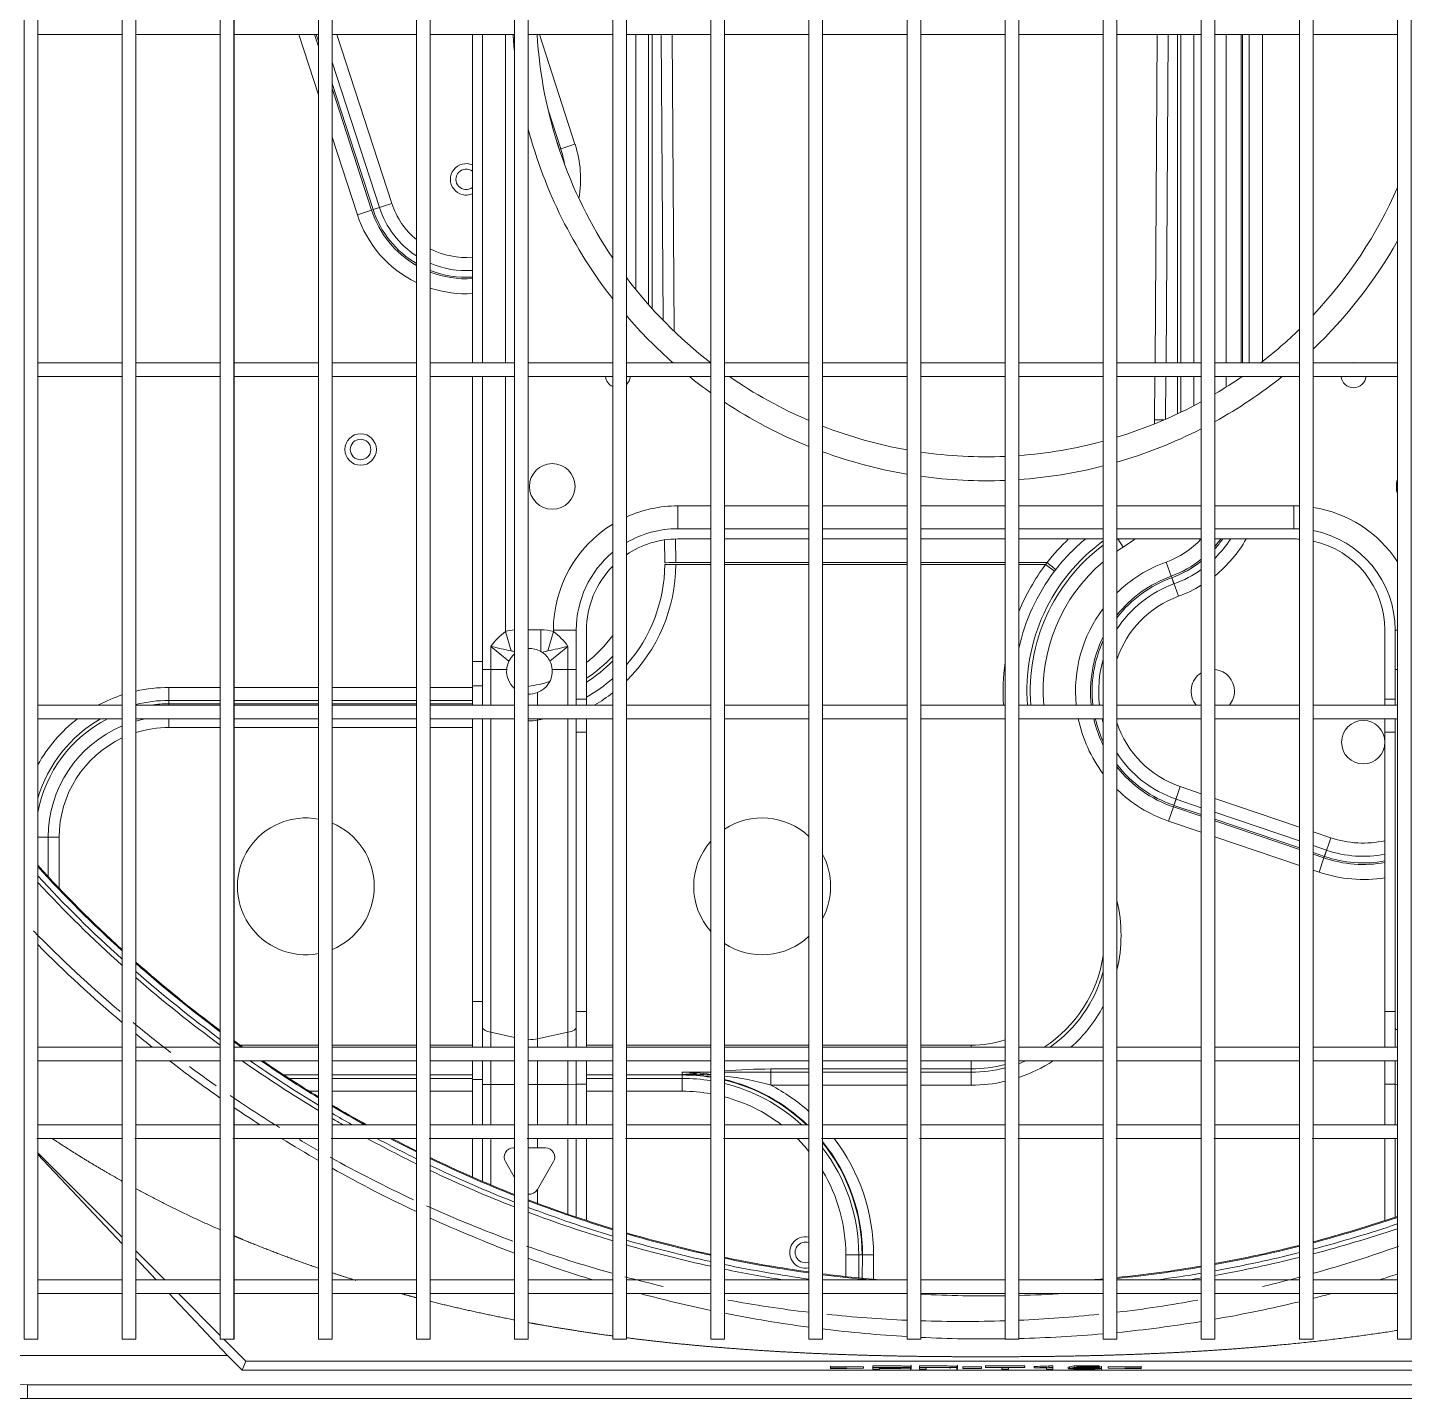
# Model space of a CAD drawing. Header units: millimetres. Extents: x 147592 to 200208, y -27981 to 8299.
# Drawn here: x 174690.2 to 174991.9, y -811.3 to -510.9 of the extents above; entities that cross this region are included whole.
import ezdxf

# ---------------------------------------------------------------- set-up
doc = ezdxf.new("R2010")
doc.units = ezdxf.units.MM
for name, color, linetype, lineweight in [('A-DETL-____-WIDE', 7, 'Continuous', 80), ('G-XREF-____-OTLN', 7, 'Continuous', 5), ('M-EQPM-____-OTLN', 7, 'Continuous', 5)]:
    doc.layers.add(name, color=color, linetype=linetype, lineweight=lineweight)

# ---------------------------------------------------------------- blocks, each defined once
blk = doc.blocks.new('RUXYQ14BA - top_dwg-V198-三层给排水_消防平面图')
at = {"layer": 'A-DETL-____-WIDE'}
blk.add_line((512.94, -367.74), (512.94, -367.82), dxfattribs=at)
for points in [[(476.87, -367.31), (477, -367.32), (477.06, -367.33), (477.07, -367.35)], [(476.87, -367.61), (477, -367.62), (477.06, -367.63), (477.07, -367.65)], [(487.06, -367.31), (487.18, -367.32), (487.24, -367.33), (487.26, -367.34)], [(487.06, -367.61), (487.18, -367.62), (487.24, -367.63), (487.26, -367.64)], [(517.23, -367.83), (517.27, -367.82), (517.3, -367.81), (517.32, -367.81)]]:
    blk.add_open_spline(points, degree=3, dxfattribs=at)
at = {"layer": 'G-XREF-____-OTLN'}
for p, q in [((285.76, -75.47), (304.25, -75.47)), ((307.25, -75.47), (325.75, -75.47)), ((328.74, -75.47), (347.24, -75.47)), ((350.24, -75.47), (368.73, -75.47)), ((371.73, -75.47), (390.22, -75.47)), ((380.97, -75.47), (380.97, -147.45)), ((383.22, -75.47), (383.22, -147.45)), ((393.22, -75.47), (411.71, -75.47)), ((414.71, -75.47), (433.2, -75.47)), ((419.59, -134.71), (419.59, -75.47)), ((436.2, -75.47), (454.69, -75.47)), ((457.69, -75.47), (476.19, -75.47)), ((479.18, -75.47), (497.68, -75.47)), ((500.68, -75.47), (519.17, -75.47)), ((522.17, -75.47), (540.66, -75.47)), ((536.16, -75.47), (536.16, -147.45)), ((543.66, -75.47), (562.15, -75.47)), ((551.16, -147.45), (551.16, -75.47)), ((565.15, -75.47), (583.64, -75.47)), ((360.6, -113.43), (350.24, -81.54)), ((304.25, -147.45), (285.76, -147.45)), ((325.75, -147.45), (307.25, -147.45)), ((347.24, -147.45), (328.74, -147.45)), ((368.73, -147.45), (350.24, -147.45)), ((390.22, -147.45), (371.73, -147.45)), ((411.71, -147.45), (393.22, -147.45)), ((433.2, -147.45), (414.71, -147.45)), ((454.69, -147.45), (436.2, -147.45)), ((476.19, -147.45), (457.69, -147.45)), ((497.68, -147.45), (479.18, -147.45)), ((519.17, -147.45), (500.68, -147.45)), ((540.66, -147.45), (522.17, -147.45)), ((562.15, -147.45), (543.66, -147.45)), ((583.64, -147.45), (565.15, -147.45)), ((285.76, -150.44), (304.25, -150.44)), ((307.25, -150.44), (325.75, -150.44)), ((328.74, -150.44), (347.24, -150.44)), ((350.24, -150.44), (368.73, -150.44)), ((371.73, -150.44), (390.22, -150.44)), ((393.22, -150.44), (411.71, -150.44)), ((414.71, -150.44), (433.2, -150.44)), ((436.2, -150.44), (454.69, -150.44)), ((457.69, -150.44), (476.19, -150.44)), ((479.18, -150.44), (497.68, -150.44)), ((500.68, -150.44), (519.17, -150.44)), ((522.17, -150.44), (540.66, -150.44)), ((536.16, -150.44), (536.16, -158.28)), ((543.66, -150.44), (562.15, -150.44)), ((565.15, -150.44), (583.64, -150.44)), ((433.2, -183.78), (425.96, -183.78)), ((454.69, -183.78), (436.2, -183.78)), ((476.19, -183.78), (457.69, -183.78)), ((497.68, -183.78), (479.18, -183.78)), ((519.17, -183.78), (500.68, -183.78)), ((540.66, -183.78), (522.17, -183.78)), ((560.9, -183.78), (543.66, -183.78)), ((433.2, -186.03), (425.96, -186.03)), ((454.69, -186.03), (436.2, -186.03)), ((476.19, -186.03), (457.69, -186.03)), ((497.68, -186.03), (479.18, -186.03)), ((519.17, -186.03), (500.68, -186.03)), ((540.66, -186.03), (522.17, -186.03)), ((560.9, -186.03), (543.66, -186.03)), ((396.34, -210.92), (395.98, -210.69)), ((304.25, -222.42), (285.76, -222.42)), ((325.75, -222.42), (307.25, -222.42)), ((314.5, -221.41), (325.75, -221.41)), ((328.74, -221.41), (347.24, -221.41)), ((347.24, -222.42), (328.74, -222.42)), ((350.24, -221.41), (368.73, -221.41)), ((368.73, -222.42), (350.24, -222.42)), ((371.73, -221.41), (380.97, -221.41)), ((390.22, -222.42), (371.73, -222.42)), ((411.71, -222.42), (393.22, -222.42)), ((433.2, -222.42), (414.71, -222.42)), ((454.69, -222.42), (436.2, -222.42)), ((476.19, -222.42), (457.69, -222.42)), ((497.68, -222.42), (479.18, -222.42)), ((519.17, -222.42), (500.68, -222.42)), ((540.66, -222.42), (522.17, -222.42)), ((562.15, -222.42), (543.66, -222.42)), ((583.64, -222.42), (565.15, -222.42)), ((285.76, -225.41), (304.25, -225.41)), ((307.25, -225.41), (325.75, -225.41)), ((328.74, -225.41), (347.24, -225.41)), ((350.24, -225.41), (368.73, -225.41)), ((371.73, -225.41), (390.22, -225.41)), ((393.22, -225.41), (411.71, -225.41)), ((414.71, -225.41), (433.2, -225.41)), ((436.2, -225.41), (454.69, -225.41)), ((457.69, -225.41), (476.19, -225.41)), ((479.18, -225.41), (497.68, -225.41)), ((500.68, -225.41), (519.17, -225.41)), ((522.17, -225.41), (540.66, -225.41)), ((543.66, -225.41), (562.15, -225.41)), ((565.15, -225.41), (583.64, -225.41)), ((540.66, -244.91), (535.13, -243.03)), ((562.15, -252.21), (543.66, -245.93)), ((568.11, -254.23), (565.15, -253.23)), ((304.25, -297.39), (285.76, -297.39)), ((325.75, -297.39), (307.25, -297.39)), ((347.24, -297.39), (328.74, -297.39)), ((368.73, -297.39), (350.24, -297.39)), ((390.22, -297.39), (371.73, -297.39)), ((411.71, -297.39), (393.22, -297.39)), ((433.2, -297.39), (414.71, -297.39)), ((454.69, -297.39), (436.2, -297.39)), ((476.19, -297.39), (457.69, -297.39)), ((497.68, -297.39), (479.18, -297.39)), ((519.17, -297.39), (500.68, -297.39)), ((540.66, -297.39), (522.17, -297.39)), ((562.15, -297.39), (543.66, -297.39)), ((583.64, -297.39), (565.15, -297.39)), ((285.76, -300.38), (304.25, -300.38)), ((307.25, -300.38), (325.75, -300.38)), ((328.74, -300.38), (347.24, -300.38)), ((350.24, -300.38), (368.73, -300.38)), ((371.73, -300.38), (390.22, -300.38)), ((393.22, -300.38), (411.71, -300.38)), ((414.71, -300.38), (433.2, -300.38)), ((436.2, -300.38), (454.69, -300.38)), ((457.69, -300.38), (476.19, -300.38)), ((479.18, -300.38), (497.68, -300.38)), ((500.68, -300.38), (519.17, -300.38)), ((522.17, -300.38), (540.66, -300.38)), ((543.66, -300.38), (562.15, -300.38)), ((565.15, -300.38), (583.64, -300.38)), ((347.24, -304.22), (340.81, -304.22)), ((368.73, -304.22), (350.24, -304.22)), ((380.97, -304.22), (371.73, -304.22)), ((411.71, -304.22), (405.96, -304.22)), ((426.96, -304.22), (414.71, -304.22)), ((433.2, -302.88), (426.96, -302.88)), ((454.69, -302.88), (436.2, -302.88)), ((476.19, -302.88), (457.69, -302.88)), ((490.25, -302.88), (479.18, -302.88)), ((304.25, -314.38), (285.76, -314.38)), ((325.75, -314.38), (307.25, -314.38)), ((347.24, -314.38), (328.74, -314.38)), ((368.73, -314.38), (350.24, -314.38)), ((390.22, -314.38), (371.73, -314.38)), ((411.71, -314.38), (393.22, -314.38)), ((433.2, -314.38), (414.71, -314.38)), ((454.69, -314.38), (436.2, -314.38)), ((476.19, -314.38), (457.69, -314.38)), ((497.68, -314.38), (479.18, -314.38)), ((519.17, -314.38), (500.68, -314.38)), ((540.66, -314.38), (522.17, -314.38)), ((562.15, -314.38), (543.66, -314.38)), ((583.64, -314.38), (565.15, -314.38)), ((285.76, -317.38), (304.25, -317.38)), ((307.25, -317.38), (325.75, -317.38)), ((328.74, -317.38), (347.24, -317.38)), ((350.24, -317.38), (368.73, -317.38)), ((371.73, -317.38), (390.22, -317.38)), ((380.97, -317.38), (380.97, -325.82)), ((383.22, -317.38), (383.22, -326.79)), ((390.22, -319.47), (389.93, -319.47)), ((393.22, -317.38), (411.71, -317.38)), ((403.71, -317.38), (403.71, -334.6)), ((405.96, -317.38), (405.96, -335.35)), ((414.71, -317.38), (433.2, -317.38)), ((436.2, -317.38), (454.69, -317.38)), ((457.69, -317.38), (476.19, -317.38)), ((479.18, -317.38), (497.68, -317.38)), ((500.68, -317.38), (519.17, -317.38)), ((522.17, -317.38), (540.66, -317.38)), ((543.66, -317.38), (562.15, -317.38)), ((565.15, -317.38), (583.64, -317.38)), ((580.89, -317.38), (580.89, -335.38)), ((583.14, -317.38), (583.14, -334.63)), ((304.25, -339.03), (285.76, -320.5)), ((304.25, -340.47), (285.76, -320.89)), ((388.2, -322.47), (390.22, -325.97)), ((313.57, -348.36), (307.25, -342.04)), ((311.7, -348.36), (307.25, -343.65)), ((465.6, -347.94), (465.6, -342.86)), ((304.25, -348.36), (285.76, -348.36)), ((325.75, -348.36), (307.25, -348.36)), ((347.24, -348.36), (328.74, -348.36)), ((368.73, -348.36), (350.24, -348.36)), ((390.22, -348.36), (371.73, -348.36)), ((411.71, -348.36), (393.22, -348.36)), ((433.2, -348.36), (414.71, -348.36)), ((454.69, -348.36), (436.2, -348.36)), ((476.19, -348.36), (457.69, -348.36)), ((497.68, -348.36), (479.18, -348.36)), ((519.17, -348.36), (500.68, -348.36)), ((540.66, -348.36), (522.17, -348.36)), ((562.15, -348.36), (543.66, -348.36)), ((583.64, -348.36), (565.15, -348.36)), ((285.76, -351.36), (304.25, -351.36)), ((307.25, -351.36), (325.75, -351.36)), ((327.35, -364.94), (314.54, -351.36)), ((325.75, -360.57), (316.56, -351.36)), ((328.74, -351.36), (347.24, -351.36)), ((350.24, -351.36), (368.73, -351.36)), ((371.73, -351.36), (390.22, -351.36)), ((393.22, -351.36), (411.71, -351.36)), ((414.71, -351.36), (433.2, -351.36)), ((436.2, -351.36), (454.69, -351.36)), ((457.69, -351.36), (476.19, -351.36)), ((479.18, -351.36), (497.68, -351.36)), ((500.68, -351.36), (519.17, -351.36)), ((522.17, -351.36), (540.66, -351.36)), ((543.66, -351.36), (562.15, -351.36)), ((565.15, -351.36), (583.64, -351.36)), ((477.07, -367.83), (477.07, -367.17)), ((487.27, -367.83), (487.27, -367.17)), ((511.76, -367.74), (511.76, -367.44)), ((513.9, -367.59), (513.31, -367.69)), ((518.79, -368), (518.79, -367.3)), ((283.51, -371.36), (693.35, -371.36))]:
    blk.add_line(p, q, dxfattribs=at)
at = {"layer": 'G-XREF-____-OTLN', "color": 251, "true_color": 0x666666}
for p, q in [((347.24, -88.75), (342.92, -75.47)), ((346.38, -75.47), (347.24, -78.1)), ((347.24, -76.98), (346.75, -75.47)), ((388.22, -147.45), (388.22, -75.47)), ((416.76, -131.34), (416.76, -75.47)), ((420.33, -75.47), (420.33, -135.53)), ((422.75, -138.13), (422.33, -75.47)), ((424.75, -75.47), (425.19, -140.55)), ((530.52, -147.45), (531.01, -75.47)), ((533.42, -75.47), (532.94, -147.45)), ((535.43, -147.45), (535.43, -75.47)), ((539, -75.47), (539, -147.45)), ((546.08, -147.45), (546.08, -75.47)), ((549.37, -75.47), (549.37, -147.45)), ((549.71, -147.45), (549.71, -75.47)), ((554.04, -75.47), (554.04, -147.17)), ((400.32, -100.52), (397.56, -92)), ((400, -100.63), (399.51, -99.12)), ((530.44, -159.91), (530.5, -150.44)), ((532.92, -150.44), (532.85, -159.8)), ((535.43, -158.63), (535.43, -150.44)), ((539, -150.44), (539, -156.85)), ((546.08, -152.78), (546.08, -150.44)), ((549.37, -150.44), (549.37, -150.6)), ((454.69, -178.78), (436.2, -178.78)), ((476.19, -178.78), (457.69, -178.78)), ((497.68, -178.78), (479.18, -178.78)), ((519.17, -178.78), (500.68, -178.78)), ((540.66, -178.78), (522.17, -178.78)), ((423.11, -191.25), (423.08, -186.23)), ((523.53, -187.84), (522.4, -186.03)), ((436.2, -191.19), (454.69, -191.19)), ((454.69, -191.66), (436.2, -191.66)), ((457.69, -191.19), (476.19, -191.19)), ((476.19, -191.66), (457.69, -191.66)), ((479.18, -191.19), (497.68, -191.19)), ((497.68, -191.66), (479.18, -191.66)), ((506.55, -191.66), (500.68, -191.66)), ((583.64, -206.02), (583.14, -206.02)), ((380.97, -212.91), (383.22, -212.91)), ((583.64, -214.65), (583.14, -214.65)), ((328.74, -218.57), (347.24, -218.57)), ((350.24, -218.57), (368.73, -218.57)), ((371.73, -218.57), (380.97, -218.57)), ((383.22, -218.18), (380.97, -218.18)), ((395.22, -219.7), (395.22, -222.42)), ((347.24, -222.15), (328.74, -222.15)), ((368.73, -222.15), (350.24, -222.15)), ((380.97, -222.15), (371.73, -222.15)), ((405.96, -221.16), (403.71, -221.16)), ((583.14, -221.16), (580.89, -221.16)), ((385.04, -225.41), (385.04, -294.13)), ((390.21, -225.41), (390.22, -225.42)), ((395.22, -225.41), (395.22, -225.74)), ((347.24, -227.35), (328.74, -227.35)), ((368.73, -227.35), (350.24, -227.35)), ((380.97, -227.35), (371.73, -227.35)), ((405.96, -228.38), (403.71, -228.38)), ((583.14, -228.38), (580.89, -228.38)), ((543.66, -242.88), (562.15, -249.16)), ((534.55, -244.72), (540.66, -246.8)), ((562.15, -253.73), (543.66, -247.45)), ((543.66, -247.82), (562.15, -254.1)), ((288.03, -260), (288.03, -251.4)), ((562.15, -257.57), (543.66, -251.29)), ((380.97, -287.37), (383.22, -287.37)), ((405.96, -289.59), (403.71, -289.59)), ((583.14, -289.59), (580.89, -289.59)), ((330.12, -296.94), (347.24, -296.94)), ((350.24, -296.94), (368.73, -296.94)), ((371.73, -296.94), (380.97, -296.94)), ((405.96, -296.94), (411.71, -296.94)), ((414.71, -296.94), (433.2, -296.94)), ((436.2, -296.94), (454.69, -296.94)), ((457.69, -296.94), (476.19, -296.94)), ((339.68, -303.48), (347.24, -303.48)), ((350.24, -303.48), (368.73, -303.48)), ((371.73, -303.48), (380.97, -303.48)), ((383.22, -304.48), (380.97, -304.48)), ((405.96, -303.48), (411.71, -303.48)), ((426.96, -304.22), (426.96, -302.88)), ((457.69, -302.15), (476.19, -302.15)), ((347.24, -307.06), (345.28, -307.06)), ((368.73, -307.06), (350.24, -307.06)), ((380.97, -307.06), (371.73, -307.06)), ((411.71, -307.06), (405.96, -307.06)), ((476.19, -305.72), (457.69, -305.72)), ((385.04, -317.38), (385.04, -327.56)), ((395.22, -317.38), (395.22, -319.47)), ((401.9, -317.38), (401.9, -333.98)), ((395.22, -328.56), (395.22, -331.59))]:
    blk.add_line(p, q, dxfattribs=at)
at = {"layer": 'G-XREF-____-OTLN', "flags": 128}
for points in [[(282.76, -361.36), (285.76, -361.36), (285.76, 213.41), (282.76, 213.41)], [(304.25, -361.36), (307.25, -361.36), (307.25, 213.41), (304.25, 213.41)], [(325.75, -361.36), (328.74, -361.36), (328.74, 213.41), (325.75, 213.41)], [(347.24, -361.36), (350.24, -361.36), (350.24, 213.41), (347.24, 213.41)], [(368.73, 213.41), (371.73, 213.41), (371.73, -361.36), (368.73, -361.36)], [(390.22, -361.36), (393.22, -361.36), (393.22, 213.41), (390.22, 213.41)], [(411.71, -361.36), (414.71, -361.36), (414.71, 213.41), (411.71, 213.41)], [(433.2, -361.36), (436.2, -361.36), (436.2, 213.41), (433.2, 213.41)], [(454.69, 213.41), (457.69, 213.41), (457.69, -361.36), (454.69, -361.36)], [(476.19, -361.36), (479.18, -361.36), (479.18, 213.41), (476.19, 213.41)], [(500.68, -361.36), (500.68, 213.41), (497.68, 213.41), (497.68, -361.36)], [(522.17, -361.36), (522.17, 213.41), (519.17, 213.41), (519.17, -361.36)], [(543.66, -361.36), (543.66, 213.41), (540.66, 213.41), (540.66, -361.36)], [(565.15, -361.36), (565.15, 213.41), (562.15, 213.41), (562.15, -361.36)], [(586.64, -361.36), (586.64, 213.41), (583.64, 213.41), (583.64, -361.36)], [(496.96, -367.92), (496.96, -367.58), (493.36, -367.58), (493.36, -367.54), (502.03, -367.54), (502.03, -367.58), (498.41, -367.58), (498.41, -367.92)], [(508.1, -367.24), (508.1, -367.54), (507.23, -367.54), (507.23, -367.24)], [(527.5, -367.3), (520.25, -367.41), (520.25, -367.71), (527.5, -367.6), (527.5, -367.65), (521.75, -367.73), (527.5, -367.81), (527.5, -367.65)]]:
    blk.add_lwpolyline(points, close=True, dxfattribs=at)
at = {"layer": 'G-XREF-____-OTLN', "color": 251, "true_color": 0x666666, "flags": 128}
for points in [[(360.6, -113.43), (359.22, -113.87), (363.34, -112.53), (351.3, -75.47)], [(395.65, -75.47), (403.45, -99.5), (400.32, -100.52), (399.99, -100.63)], [(358.89, -113.98), (359.22, -113.87), (350.24, -86.21)], [(350.24, -87.33), (358.89, -113.98), (355.77, -115), (350.24, -97.98)], [(388.22, -150.44), (388.22, -206.31), (389.46, -210.55)], [(425.96, -183.78), (425.96, -178.78), (433.2, -178.78)], [(543.66, -178.78), (560.9, -178.78), (560.9, -183.78)], [(425.49, -186.03), (425.53, -191.19), (433.2, -191.19)], [(433.2, -191.66), (425.53, -191.66), (423.11, -191.65)], [(500.68, -191.19), (506.86, -191.19), (506.55, -191.66), (508.47, -193.12), (508.77, -192.73)], [(534.18, -194.51), (534.06, -194.18), (532.94, -191.09)], [(534.67, -195.87), (534.18, -194.51), (535.65, -198.58)], [(393.22, -205.95), (395.98, -205.95), (395.98, -210.69)], [(403.71, -206.02), (398.72, -206.02), (398.72, -206.31), (397.48, -210.55)], [(388.98, -212.82), (385.04, -209.57), (385.04, -214.65), (383.22, -214.65)], [(403.71, -214.65), (401.9, -214.65), (401.9, -209.57), (397.96, -212.82)], [(385.04, -222.42), (385.04, -214.65), (388.48, -214.65)], [(398.45, -214.65), (401.9, -214.65), (401.9, -222.42)], [(314.5, -222.15), (314.5, -218.57), (325.75, -218.57)], [(314.5, -221.41), (314.5, -222.42), (314.5, -222.15), (325.75, -222.15)], [(325.75, -227.35), (314.5, -227.35), (314.5, -225.43)], [(396.73, -225.41), (395.22, -225.74), (395.22, -295.58)], [(401.9, -225.41), (401.9, -294.13), (401.9, -297.39)], [(535.13, -243.03), (534.66, -244.4), (536.06, -240.3), (540.66, -241.86)], [(540.66, -246.43), (534.66, -244.4), (534.55, -244.72), (533.5, -247.84), (540.66, -250.27)], [(565.15, -254.75), (567.64, -255.6), (569.04, -251.5), (565.15, -250.18)], [(290.45, -262.55), (290.45, -251.4), (288.03, -251.4), (285.76, -251.4)], [(568.11, -254.23), (567.53, -255.92), (565.15, -255.12)], [(567.64, -255.6), (567.53, -255.92), (566.48, -259.04), (565.15, -258.59)], [(385.04, -297.39), (385.04, -294.13), (390.22, -295.25)], [(401.9, -294.13), (395.22, -295.58), (395.22, -297.39)], [(479.18, -296.94), (490.25, -296.94), (490.25, -297.39)], [(385.04, -300.38), (385.04, -305.55), (383.22, -305.55)], [(395.22, -300.38), (395.22, -305.55), (393.22, -305.55)], [(405.96, -305.48), (403.71, -305.48), (401.9, -305.55), (401.9, -300.38)], [(490.25, -302.88), (490.25, -300.38), (490.25, -302.15), (479.18, -302.15)], [(414.71, -303.48), (426.96, -303.48), (426.96, -303.38), (426.96, -307.06), (414.71, -307.06)], [(454.69, -305.72), (446.34, -305.72), (446.34, -302.15), (454.69, -302.15)], [(490.25, -302.15), (490.25, -305.72), (479.18, -305.72)], [(390.22, -305.55), (385.04, -305.55), (385.04, -314.38)], [(401.9, -314.38), (401.9, -305.55), (395.22, -305.55), (395.22, -314.38)], [(583.64, -305.55), (583.14, -305.48), (580.89, -305.48)], [(462.76, -347.65), (462.76, -342.86), (466.33, -342.86), (466.44, -342.86), (465.6, -342.86)], [(466.44, -342.86), (466.33, -348.02), (466.44, -342.86), (468.86, -342.86), (468.86, -348.25)], [(693.35, -371.36), (693.35, -374.35), (283.51, -374.35), (283.51, -371.36)]]:
    blk.add_lwpolyline(points, dxfattribs=at)
at = {"layer": 'G-XREF-____-OTLN', "flags": 128}
for points in [[(380.97, -150.44), (380.97, -212.91), (380.97, -218.18), (380.97, -222.42)], [(383.22, -150.44), (383.22, -212.91), (383.22, -218.18), (383.22, -222.42)], [(403.71, -206.02), (403.71, -221.16), (403.71, -222.42)], [(405.96, -206.02), (405.96, -221.16), (405.96, -222.42)], [(580.89, -206.02), (580.89, -221.16), (580.89, -222.42)], [(583.14, -206.02), (583.14, -221.16), (583.14, -222.42)], [(380.97, -225.41), (380.97, -287.37), (380.97, -297.39)], [(383.22, -225.41), (383.22, -287.37), (383.22, -297.39)], [(403.71, -225.41), (403.71, -228.38), (403.71, -289.59), (403.71, -297.39)], [(405.96, -225.41), (405.96, -228.38), (405.96, -289.59), (405.96, -297.39)], [(580.89, -225.41), (580.89, -228.38), (580.89, -289.59), (580.89, -297.39)], [(583.14, -225.41), (583.14, -228.38), (583.14, -289.59), (583.14, -297.39)], [(380.97, -300.38), (380.97, -304.48), (380.97, -314.38)], [(383.22, -300.38), (383.22, -304.48), (383.22, -314.38)], [(403.71, -300.38), (403.71, -305.48), (403.71, -314.38)], [(405.96, -300.38), (405.96, -305.48), (405.96, -314.38)], [(580.89, -300.38), (580.89, -305.48), (580.89, -314.38)], [(583.14, -300.38), (583.14, -305.48), (583.14, -314.38)], [(397, -319.47), (395.22, -319.47), (393.22, -319.47)], [(395.2, -328.59), (395.22, -328.56), (398.73, -322.47)], [(331.34, -366.18), (330.54, -368.13), (327.35, -364.94), (253.53, -364.94), (253.53, -362.7), (253.53, -333.44)], [(723.34, -333.44), (723.34, -362.24), (723.33, -364.94), (659.59, -364.94), (656.41, -368.13), (330.54, -368.13)], [(669.61, -352.14), (655.6, -366.18), (331.34, -366.18), (326.53, -361.36)], [(459.44, -367.81), (459.44, -367.6), (459.44, -367.3), (466.69, -367.41), (466.69, -367.71), (466.69, -367.75), (459.44, -367.86), (459.44, -367.81), (465.2, -367.73), (459.44, -367.65), (459.44, -367.6), (466.69, -367.71)], [(470.16, -367.58), (470.16, -367.77), (470.16, -367.92), (468.71, -367.92), (468.71, -367.54), (468.71, -367.24)], [(480.36, -367.58), (480.36, -367.72), (480.36, -367.92), (478.91, -367.92), (478.91, -367.54), (478.91, -367.24)], [(488.43, -367.76), (488.43, -367.46), (492.54, -367.46), (492.54, -367.76), (492.54, -367.81), (488.43, -367.81), (488.43, -367.76), (492.54, -367.76)], [(493.36, -367.54), (493.36, -367.24), (502.03, -367.24), (502.03, -367.54)], [(504.06, -367.33), (504.06, -367.68), (504.06, -367.63)], [(508.1, -367.54), (508.1, -367.92), (506.76, -367.92), (506.76, -367.62)], [(512.83, -367.54), (511.76, -367.74), (512.94, -367.74), (512.94, -367.82), (511.52, -367.82), (511.52, -367.52), (511.76, -367.44), (512.83, -367.24), (518.26, -367.24), (518.26, -367.54), (518.26, -367.59), (513.9, -367.59)], [(518.26, -367.54), (512.83, -367.54), (512.83, -367.24)], [(527.5, -367.81), (527.5, -367.86), (520.25, -367.75), (520.25, -367.71)]]:
    blk.add_lwpolyline(points, dxfattribs=at)
at = {"layer": 'G-XREF-____-OTLN', "color": 251, "true_color": 0x666666}
blk.add_circle((356.48, -166.43), 3.45, dxfattribs=at)
at = {"layer": 'G-XREF-____-OTLN'}
for centre, radius in [((356.48, -166.43), 2.25), ((398.47, -174.53), 5), ((576.15, -230.57), 4.75), ((576.15, -230.57), 4.75)]:
    blk.add_circle(centre, radius, dxfattribs=at)
at = {"layer": 'G-XREF-____-OTLN', "color": 251, "true_color": 0x666666}
for centre, radius, start, end in [((493.43, -69.57), 103.71, 183.2617, 185.6273), ((493.43, -69.57), 103.71, 194.9247, 218.0055), ((379.61, -107.25), 25.07, 350.324, 18), ((379.61, -107.25), 21.78, 9.0209, 18), ((379.61, -107.24), 3.45, 66.7421, 293.2579), ((379.61, -107.25), 21.78, 198, 240.0296), ((379.61, -107.25), 21.43, 198, 239.4944), ((379.61, -107.25), 17.11, 198, 230.501), ((379.61, -107.25), 25.07, 198, 244.278), ((379.61, -107.25), 17.11, 242.5637, 274.5745), ((493.43, -69.57), 103.71, 313.7542, 330.4446), ((379.61, -107.25), 21.43, 248.425, 273.6493), ((379.61, -107.25), 21.78, 248.7847, 273.5912), ((379.61, -107.25), 25.07, 251.676, 273.1195), ((493.43, -69.57), 103.71, 220.6207, 228.6661), ((493.43, -69.57), 103.71, 231.2412, 234.4986), ((493.43, -69.57), 103.71, 298.9691, 308.7588), ((493.43, -69.57), 103.71, 236.5089, 248.0687), ((493.43, -69.57), 103.71, 286.0877, 297.0921), ((506.17, -159.75), 24.27, 357.4566, 359.613), ((493.43, -69.57), 103.71, 249.8439, 260.4293), ((493.43, -69.57), 103.71, 274.0071, 284.3706), ((493.43, -69.57), 103.71, 262.1055, 272.3477), ((425.96, -206.02), 27.24, 90, 114.3836), ((560.9, -206.02), 27.24, 87.3708, 90), ((560.9, -206.02), 27.24, 33.3985, 81.0273), ((425.96, -206.02), 27.24, 121.5294, 180), ((543.17, -219.37), 40.72, 126.1105, 184.2933), ((543.17, -219.61), 46.11, 133.2439, 141.9381), ((543.17, -219.68), 43.7, 129.56, 141.9213), ((506.17, -159.97), 32.83, 301.9156, 307.4674), ((526.17, -172.37), 19.91, 289.8852, 316.7137), ((526.17, -172.37), 23.2, 318.9362, 323.931), ((526.17, -172.37), 27.88, 308.8687, 330.6577), ((526.17, -172.37), 23.55, 317.9783, 324.5423), ((543.17, -219.37), 37.15, 121.9156, 124.4227), ((389.61, -191.42), 33.51, 318.5202, 359.6222), ((389.61, -191.42), 35.92, 314.3346, 359.6222), ((543.17, -219.37), 45.92, 142.8895, 157.7164), ((543.17, -219.37), 37.15, 130.2425, 184.7071), ((543.17, -219.37), 30.07, 109.8852, 134.2948), ((526.17, -172.37), 23.2, 289.8852, 308.662), ((526.17, -172.37), 23.55, 289.8852, 307.991), ((543.17, -219.37), 43.51, 142.8895, 167.5963), ((543.17, -219.37), 26.78, 109.8852, 141.6409), ((543.17, -219.37), 26.43, 109.8852, 142.5994), ((543.17, -219.37), 22.1, 109.8852, 161.799), ((526.17, -172.37), 27.88, 289.8852, 301.3296), ((543.17, -219.37), 30.07, 142.9473, 185.8185), ((396.96, -218.01), 14.61, 126.7634, 144.7135), ((389.97, -218.01), 14.61, 35.2865, 53.2366), ((389.61, -191.42), 27.15, 307.0503, 324.51), ((543.17, -219.37), 26.78, 153.6526, 186.5362), ((442.63, 39.7), 255.84, 256.9915, 258.005), ((344.31, 39.7), 255.84, 281.995, 283.0085), ((543.17, -219.37), 26.43, 155.2111, 186.6223), ((389.61, -191.42), 30.72, 302.1714, 316.0163), ((543.17, -219.37), 45.92, 172.1479, 183.8063), ((389.61, -191.42), 33.51, 299.2205, 311.2768), ((314.5, -251.4), 32.83, 90, 102.7545), ((389.61, -191.42), 27.15, 277.6482, 287.8996), ((389.61, -191.42), 35.92, 300.3796, 307.9788), ((314.5, -251.4), 32.83, 108.1875, 117.9937), ((314.5, -251.4), 29.25, 90, 97.764), ((314.5, -251.4), 29.25, 117.3369, 169.2333), ((314.5, -251.4), 32.83, 127.6605, 151.1019), ((314.5, -251.4), 26.47, 100.9305, 105.8917), ((543.17, -219.37), 30.07, 191.6019, 217.0527), ((543.17, -219.37), 26.78, 193.0508, 206.3474), ((543.17, -219.37), 26.43, 193.2248, 204.7889), ((314.5, -251.4), 26.47, 112.7757, 180), ((314.5, -251.4), 24.05, 90, 107.5357), ((543.17, -219.37), 22.1, 198.201, 251.2396), ((314.5, -251.4), 24.05, 115.2124, 180), ((543.17, -219.37), 26.43, 217.4006, 251.2396), ((543.17, -219.37), 26.78, 218.3591, 251.2396), ((543.17, -219.37), 30.07, 225.7052, 251.2396), ((576.15, -230.57), 22.1, 251.2396, 282.404), ((576.15, -230.57), 26.78, 251.2396, 280.2129), ((576.15, -230.57), 26.43, 251.2396, 280.3482), ((576.15, -230.57), 30.07, 251.2396, 279.0855), ((493.47, -68.44), 282.44, 222.6575, 227.9373), ((493.47, -68.44), 283.44, 222.8763, 228.1194), ((490.25, -272.89), 32.83, 346.5178, 13.4822), ((490.25, -272.89), 29.25, 303.1462, 351.3739), ((493.47, -68.44), 282.44, 228.7515, 233.5692), ((493.47, -68.44), 283.44, 228.9285, 233.7182), ((490.25, -272.89), 32.83, 311.7415, 331.7739), ((490.25, -272.89), 24.05, 270, 287.9961), ((493.47, -68.44), 283.44, 234.9158, 238.9401), ((493.47, -68.44), 282.44, 235.2055, 238.8179), ((490.25, -272.89), 29.25, 270, 284.7159), ((490.25, -272.89), 32.83, 288.526, 303.1219), ((448.32, -486.66), 184.52, 94.7088, 96.65), ((429.21, -366.12), 62.79, 86.3548, 92.0604), ((426.96, -342.86), 39.49, 80.8968, 90), ((426.96, -342.86), 39.38, 80.8715, 90), ((429.21, -366.12), 62.79, 74.1663, 83.6424), ((448.32, -486.66), 184.52, 90.6148, 93.7711), ((426.96, -342.86), 39.49, 46.1683, 76.4581), ((426.96, -342.86), 39.38, 46.3328, 76.4201), ((426.96, -342.86), 35.81, 79.9517, 90), ((426.96, -342.86), 41.9, 48.5473, 62.4376), ((490.25, -272.89), 32.83, 270, 283.0841), ((426.96, -342.86), 35.81, 52.7056, 75.0351), ((493.47, -68.44), 282.44, 239.5264, 240.5462), ((493.47, -68.44), 283.44, 239.6452, 240.1904), ((493.47, -68.44), 283.44, 241.4334, 243.8891), ((493.47, -68.44), 282.44, 241.8081, 243.7897), ((426.96, -342.86), 35.81, 39.2238, 45.3802), ((426.96, -342.86), 39.49, 360, 38.8846), ((426.96, -342.86), 39.38, 360, 38.6886), ((426.96, -342.86), 41.9, 360, 37.4632), ((493.47, -68.44), 282.44, 244.4658, 248.557), ((493.47, -68.44), 283.44, 244.5623, 248.6363), ((426.96, -342.86), 35.81, 360, 30.8591), ((493.47, -68.44), 282.44, 249.2092, 253.173), ((493.47, -68.44), 283.44, 249.2858, 253.2341), ((493.47, -68.44), 282.44, 284.7012, 288.6178), ((493.47, -68.44), 283.44, 284.6482, 288.5497), ((493.47, -68.44), 282.44, 253.8075, 257.6788), ((493.47, -68.44), 283.44, 253.8661, 257.723), ((453.94, -342.36), 3.45, 77.4441, 282.5559), ((493.47, -68.44), 282.44, 280.235, 284.0732), ((493.47, -68.44), 283.44, 280.1986, 284.0225), ((493.47, -68.44), 282.44, 258.3008, 262.1084), ((493.47, -68.44), 283.44, 258.3426, 260.9638), ((493.47, -68.44), 282.44, 277.6567, 279.6174), ((493.47, -68.44), 283.44, 279.0362, 279.5832), ((493.47, -68.44), 283.44, 267.1104, 270.8499), ((493.47, -68.44), 283.44, 271.4562, 273.4673), ((254.65, -851.28), 480.8, 86.5586, 90.1343)]:
    blk.add_arc(centre, radius, start, end, dxfattribs=at)
at = {"layer": 'G-XREF-____-OTLN'}
for centre, radius, start, end in [((493.43, -69.57), 98.46, 183.4358, 213.9065), ((379.61, -107.24), 2.25, 52.7375, 307.2625), ((493.43, -69.57), 98.46, 316.7546, 336.383), ((379.61, -107.25), 19.99, 198, 237.0261), ((379.61, -107.25), 19.99, 246.7804, 273.9131), ((493.43, -69.57), 98.46, 216.9183, 232.2692), ((493.43, -69.57), 98.46, 307.7308, 314.2643), ((574.01, -150.15), 2.75, 79.8641, 100.1359), ((412.85, -150.15), 2.75, 186.1145, 245.5133), ((412.85, -150.15), 2.75, 312.565, 353.8855), ((493.43, -69.57), 98.46, 235.2203, 246.8337), ((493.43, -69.57), 98.46, 300.674, 304.7797), ((574.01, -150.15), 2.75, 186.1145, 353.8855), ((493.43, -69.57), 98.46, 286.9704, 298.6655), ((493.43, -69.57), 98.46, 248.7189, 259.914), ((493.43, -69.57), 98.46, 274.221, 285.1544), ((493.43, -69.57), 98.46, 261.6818, 272.4729), ((588.39, -174.53), 5, 161.8051, 198.1949), ((425.96, -206.02), 22.24, 90, 120.3724), ((560.9, -206.02), 22.24, 86.7794, 90), ((425.96, -206.02), 19.99, 90, 124.2289), ((526.17, -172.37), 24.99, 314.427, 326.8653), ((560.9, -206.02), 19.99, 86.4167, 90), ((560.9, -206.02), 22.24, 360, 78.9882), ((560.9, -206.02), 19.99, 0, 77.7311), ((425.96, -206.02), 22.24, 129.8253, 180), ((543.17, -219.37), 39.98, 126.8822, 184.3724), ((425.96, -206.02), 19.99, 135.4387, 180), ((526.17, -172.37), 24.99, 289.8852, 305.4505), ((543.17, -219.37), 24.99, 109.8852, 147.169), ((393.47, -215.01), 5, 59.8738, 92.9016), ((393.47, -215.01), 5, 26.0117, 54.9829), ((393.47, -215.01), 5, 153.9883, 175.8419), ((393.47, -215.01), 5, 130.5814, 153.9883), ((393.47, -215.01), 5, 4.1581, 26.0117), ((389.61, -191.42), 29.99, 303.0585, 317.4902), ((543.17, -219.37), 24.99, 163.7959, 187.0065), ((393.47, -215.01), 5, 175.8419, 229.0025), ((393.47, -215.01), 5, 290.4923, 4.1581), ((543.17, -219.37), 4.75, 121.854, 219.9415), ((543.17, -219.37), 4.75, 121.854, 219.9415), ((543.17, -219.37), 4.75, 0, 84.0407), ((543.17, -219.37), 4.75, 0, 84.0407), ((393.47, -215.01), 5, 267.0936, 290.4923), ((543.17, -219.37), 4.75, 320.0585, 0), ((543.17, -219.37), 4.75, 320.0585, 0), ((314.5, -251.4), 29.99, 90, 103.9849), ((314.5, -251.4), 29.99, 119.9383, 163.4022), ((543.17, -219.37), 24.99, 194.0035, 196.2041), ((543.17, -219.37), 24.99, 212.831, 251.2396), ((344.49, -262.15), 14.99, 79.436, 280.564), ((344.49, -262.15), 14.99, 79.436, 280.564), ((444.45, -262.15), 14.99, 46.8953, 123.367), ((444.45, -262.15), 14.99, 46.8953, 123.367), ((344.49, -262.15), 14.99, 0, 67.4597), ((344.49, -262.15), 14.99, 0, 67.4597), ((444.45, -262.15), 14.99, 138.5904, 221.4096), ((444.45, -262.15), 14.99, 138.5904, 221.4096), ((444.45, -262.15), 14.99, 0, 27.9529), ((444.45, -262.15), 14.99, 0, 27.9529), ((576.15, -230.57), 24.99, 251.2396, 280.9528), ((493.47, -68.44), 280.89, 222.3127, 227.6509), ((493.47, -68.44), 281.09, 222.3574, 227.688), ((344.49, -262.15), 14.99, 292.5403, 0), ((344.49, -262.15), 14.99, 292.5403, 0), ((444.45, -262.15), 14.99, 332.0471, 0), ((444.45, -262.15), 14.99, 332.0471, 0), ((444.45, -262.15), 14.99, 236.633, 313.1047), ((444.45, -262.15), 14.99, 236.633, 313.1047), ((493.47, -68.44), 292.88, 224.8305, 229.7552), ((493.47, -68.44), 280.89, 228.4732, 233.3351), ((493.47, -68.44), 281.09, 228.5093, 233.3655), ((490.25, -272.89), 29.99, 305.2373, 344.6813), ((493.47, -68.44), 292.88, 230.5194, 231.415), ((493.47, -68.44), 280.89, 234.094, 234.594), ((493.47, -68.44), 281.09, 234.1235, 234.5367), ((493.47, -68.44), 292.88, 232.3656, 235.0629), ((493.47, -68.44), 281.09, 235.6043, 238.6509), ((493.47, -68.44), 280.89, 235.6639, 238.6261), ((490.25, -272.89), 29.99, 290.3531, 293.5417), ((426.96, -342.86), 39.98, 81.0107, 90), ((426.96, -342.86), 38.64, 80.6965, 90), ((490.25, -272.89), 29.99, 270, 284.3476), ((426.96, -342.86), 38.64, 47.4859, 76.1569), ((493.47, -68.44), 292.88, 235.7755, 237.1089), ((493.47, -68.44), 280.89, 239.3399, 241.1119), ((493.47, -68.44), 281.09, 239.364, 241.0382), ((493.47, -68.44), 292.88, 238.2055, 240.0465), ((493.47, -68.44), 281.09, 242.3268, 243.6539), ((493.47, -68.44), 280.89, 242.4047, 243.6337), ((389.93, -321.47), 2, 90, 210), ((397, -321.47), 2, 330, 90), ((426.96, -342.86), 38.64, 360, 37.3078), ((493.47, -68.44), 280.89, 244.3144, 248.4326), ((493.47, -68.44), 281.09, 244.334, 248.4487), ((493.47, -68.44), 292.88, 240.7213, 244.7912), ((393.47, -327.59), 2, 262.7278, 330), ((493.47, -68.44), 280.89, 249.0889, 253.0772), ((493.47, -68.44), 281.09, 249.1044, 253.0896), ((493.47, -68.44), 292.88, 245.4379, 249.3572), ((493.47, -68.44), 280.89, 284.7843, 288.7245), ((493.47, -68.44), 281.09, 284.7736, 288.7107), ((493.47, -68.44), 280.89, 253.7155, 257.6097), ((493.47, -68.44), 281.09, 253.7274, 257.6186), ((453.94, -342.36), 2.25, 70.5288, 289.4712), ((493.47, -68.44), 280.89, 280.2922, 284.1526), ((493.47, -68.44), 292.88, 249.9829, 252.8908), ((493.47, -68.44), 280.89, 258.2352, 262.0645), ((493.47, -68.44), 281.09, 258.2437, 262.0702), ((493.47, -68.44), 281.09, 280.2848, 284.1423), ((493.47, -68.44), 280.89, 275.8633, 279.6711), ((493.47, -68.44), 281.09, 275.8591, 279.6642), ((493.47, -68.44), 280.89, 262.6817, 265.2475), ((493.47, -68.44), 281.09, 262.6869, 264.7802), ((493.47, -68.44), 280.89, 274.7525, 275.2487), ((493.47, -68.44), 292.88, 287.1092, 287.9309), ((493.47, -68.44), 292.88, 255.013, 258.1247), ((493.47, -68.44), 292.88, 284.1659, 284.987), ((493.47, -68.44), 292.88, 258.7235, 262.3915), ((493.47, -68.44), 292.88, 279.8664, 283.5616), ((493.47, -68.44), 292.88, 275.6224, 279.2714), ((493.47, -68.44), 292.88, 262.983, 266.6162), ((493.47, -68.44), 292.88, 267.2037, 270.8225), ((493.47, -68.44), 292.88, 271.4092, 275.0332), ((503.36, -291.66), 75.67, 270.5313, 272.9349), ((503.36, -291.96), 75.67, 270.5313, 272.9349), ((502.36, -222.25), 145.44, 270.6698, 271.7337)]:
    blk.add_arc(centre, radius, start, end, dxfattribs=at)
at = {"layer": 'G-XREF-____-OTLN', "color": 251, "true_color": 0x666666}
for centre, major_axis, ratio, start_param, end_param in [((530.44, -159.97), (-2.5, 0.02), 0.025203, 3.744602, 4.712559), ((425.53, -191.25), (2.5, 0.02), 0.025203, 1.570626, 2.879708), ((506.86, -191.25), (-1.97, 1.54), 0.019846, 3.403445, 4.727928), ((399.52, -220.08), (-14.36, 11.85), 0.536964, 5.763687, 5.933046), ((387.41, -220.08), (14.36, 11.85), 0.536964, 0.350139, 0.576828), ((399.52, -220.08), (-11.36, 9.37), 0.186691, 5.809057, 5.933046), ((387.41, -220.08), (11.36, 9.37), 0.186691, 0.350139, 0.528586), ((393.47, -225.18), (2.75, 0), 0.263393, 4.621354, 5.402356), ((388.22, -293.11), (5, 0), 0.263393, 3.141593, 4.022422), ((393.47, -295.02), (2.75, 0), 0.263393, 4.621354, 5.402356), ((398.72, -293.11), (5, 0), 0.263393, 5.402356, 6.283185), ((588.14, -293.11), (5, 0), 0.263393, 3.141593, 3.592619)]:
    blk.add_ellipse(centre, major_axis=major_axis, ratio=ratio, start_param=start_param, end_param=end_param, dxfattribs=at)
for points, knots in [([(304.19, -326.71), (301.86, -325.41), (299.58, -324.06), (294.19, -320.9), (289.05, -317.49)], [0.86528105, 0.86528105, 0.86528105, 0.875, 0.875, 0.8971073, 0.8971073, 0.8971073]), ([(347.23, -345.8), (338.77, -342.9), (330.69, -339.54), (329.7, -339.13), (328.72, -338.71)], [0.77992258, 0.77992258, 0.77992258, 0.8125, 0.8125, 0.81626, 0.81626, 0.81626]), ([(411.7, -360.66), (403.67, -359.58), (396.01, -358.23), (394.6, -357.98), (393.2, -357.72)], [0.65691586, 0.65691586, 0.65691586, 0.6875, 0.6875, 0.69265506, 0.69265506, 0.69265506]), ([(493.47, -365.22), (484.97, -365.22), (477.42, -365.11), (469.03, -364.98), (461.31, -364.7), (452.93, -364.39), (445.12, -363.9), (436.75, -363.37), (428.84, -362.62), (421.64, -361.94), (414.7, -361.05)], [0.5, 0.5, 0.5, 0.53125, 0.53125, 0.5625, 0.5625, 0.59375, 0.59375, 0.625, 0.625, 0.6512165, 0.6512165, 0.6512165]), ([(583.66, -359.44), (571.33, -361.37), (558.11, -362.62), (550.2, -363.37), (541.82, -363.9), (534.01, -364.39), (525.63, -364.7), (517.92, -364.98), (509.53, -365.11), (501.98, -365.22), (493.47, -365.22)], [0.3268665, 0.3268665, 0.3268665, 0.375, 0.375, 0.40625, 0.40625, 0.4375, 0.4375, 0.46875, 0.46875, 0.5, 0.5, 0.5])]:
    blk.add_open_spline(points, degree=2, knots=knots, dxfattribs=at)
for points in [[(325.7, -337.4), (316.14, -333.2), (307.18, -328.35)], [(355.44, -348.48), (352.81, -347.67), (350.21, -346.81)], [(368.7, -352.28), (367.1, -351.86), (365.52, -351.43)], [(390.2, -357.15), (380.73, -355.32), (371.69, -353.05)]]:
    blk.add_open_spline(points, degree=2, dxfattribs=at)
at = {"layer": 'G-XREF-____-OTLN'}
for points in [[(468.71, -367.24), (470.09, -367.24), (471.47, -367.24), (472.85, -367.24)], [(468.71, -367.54), (470.09, -367.54), (471.47, -367.54), (472.85, -367.54)], [(486.05, -367.26), (486.45, -367.27), (486.75, -367.28), (486.96, -367.3)], [(486.05, -367.56), (486.45, -367.57), (486.75, -367.58), (486.96, -367.6)], [(512.68, -367.9), (512.01, -367.88), (511.63, -367.86), (511.52, -367.82)]]:
    blk.add_open_spline(points, degree=3, dxfattribs=at)
for points, knots in [([(477.05, -367.66), (476.98, -367.69), (476.66, -367.71), (475.44, -367.75), (474.4, -367.77), (472.96, -367.77), (472.03, -367.76), (471.09, -367.77), (470.16, -367.77)], [0.4175591, 0.4175591, 0.4175591, 0.4175591, 0.5338554, 0.5338554, 0.6671766, 0.6671766, 0.6671766, 1, 1, 1, 1]), ([(475.57, -367.65), (475.57, -367.65), (475.57, -367.65), (475.57, -367.63), (475.45, -367.62), (475.23, -367.61), (475, -367.6), (474.73, -367.59), (474.08, -367.59), (473.6, -367.58), (472.95, -367.58), (472.71, -367.58), (472.47, -367.58), (472.23, -367.58)], [0.4385011, 0.4385011, 0.4385011, 0.4385011, 0.4385246, 0.4385246, 0.5, 0.5, 0.5, 0.625, 0.625, 0.75, 0.75, 0.75, 0.814375, 0.814375, 0.814375, 0.814375]), ([(472.85, -367.24), (473.49, -367.24), (474.06, -367.24), (474.53, -367.24), (475, -367.24), (475.44, -367.25), (475.84, -367.26), (476.25, -367.27), (476.55, -367.28), (476.76, -367.3)], [0.332823381, 0.332823381, 0.332823381, 0.332823381, 0.333384993, 0.333384993, 0.333384993, 0.333862304, 0.333862304, 0.333862304, 0.334353237, 0.334353237, 0.334353237, 0.334353237]), ([(472.85, -367.54), (473.49, -367.54), (474.06, -367.54), (474.53, -367.54), (475, -367.54), (475.44, -367.55), (475.84, -367.56), (476.25, -367.57), (476.55, -367.58), (476.76, -367.6)], [0.332823381, 0.332823381, 0.332823381, 0.332823381, 0.333384993, 0.333384993, 0.333384993, 0.333862304, 0.333862304, 0.333862304, 0.334353237, 0.334353237, 0.334353237, 0.334353237]), ([(478.91, -367.24), (480.29, -367.24), (481.66, -367.24), (483.04, -367.24), (483.7, -367.24), (484.26, -367.24), (485.2, -367.24), (485.64, -367.25), (486.05, -367.26)], [0, 0, 0, 0, 0.2496949, 0.2496949, 0.2496949, 0.3745424, 0.3745424, 0.4993898, 0.4993898, 0.4993898, 0.4993898]), ([(478.91, -367.54), (480.29, -367.54), (481.66, -367.54), (483.04, -367.54), (483.7, -367.54), (484.26, -367.54), (485.2, -367.54), (485.64, -367.55), (486.05, -367.56)], [0, 0, 0, 0, 0.2496949, 0.2496949, 0.2496949, 0.3745424, 0.3745424, 0.4993898, 0.4993898, 0.4993898, 0.4993898]), ([(484.61, -367.59), (484.28, -367.59), (483.79, -367.58), (483.15, -367.58), (482.68, -367.58), (482.21, -367.58), (481.73, -367.58)], [0.6663407, 0.6663407, 0.6663407, 0.6663407, 0.6668297, 0.6668297, 0.6668297, 0.8363769, 0.8363769, 0.8363769, 0.8363769]), ([(485.76, -367.65), (485.76, -367.65), (485.76, -367.65), (485.76, -367.63), (485.65, -367.62), (485.2, -367.6), (484.93, -367.59), (484.61, -367.59)], [0.5344085, 0.5344085, 0.5344085, 0.5344085, 0.5348261, 0.5348261, 0.6005834, 0.6005834, 0.6663407, 0.6663407, 0.6663407, 0.6663407]), ([(513.31, -367.69), (513.98, -367.67), (514.67, -367.67), (516.3, -367.67), (517.09, -367.68), (517.77, -367.7), (518.44, -367.72), (518.79, -367.75), (518.79, -367.83), (518.44, -367.86), (517.75, -367.89), (517.06, -367.91), (516.17, -367.93), (514.14, -367.93), (513.35, -367.92), (512.68, -367.9)], [0, 0, 0, 0, 0.1471882, 0.1471882, 0.333032, 0.333032, 0.333032, 0.4984228, 0.4984228, 0.6660639, 0.6660639, 0.6660639, 0.849888, 0.849888, 0.9990959, 0.9990959, 0.9990959, 0.9990959]), ([(512.94, -367.82), (513.05, -367.84), (513.29, -367.86), (513.66, -367.87), (514.04, -367.88), (514.5, -367.89), (515.73, -367.89), (516.28, -367.88), (516.71, -367.86), (517.05, -367.85), (517.26, -367.83), (517.32, -367.81)], [0, 0, 0, 0, 0.0005925, 0.0005925, 0.0005925, 0.1484338, 0.1484338, 0.3337283, 0.3337283, 0.3337283, 0.4690648, 0.4690648, 0.4690648, 0.4690648]), ([(517.35, -367.79), (517.35, -367.79), (517.35, -367.79), (517.35, -367.77), (517.13, -367.75), (516.69, -367.73), (516.26, -367.72), (515.7, -367.71), (514.16, -367.71), (513.5, -367.72), (513.03, -367.75)], [0.4992973, 0.4992973, 0.4992973, 0.4992973, 0.4994993, 0.4994993, 0.6668642, 0.6668642, 0.6668642, 0.8145753, 0.8145753, 1, 1, 1, 1]), ([(513.31, -367.39), (513.98, -367.37), (514.67, -367.37), (516.3, -367.37), (517.09, -367.38), (517.77, -367.4), (518.44, -367.42), (518.79, -367.45), (518.79, -367.49), (518.79, -367.49), (518.79, -367.49)], [0, 0, 0, 0, 0.1471882, 0.1471882, 0.333032, 0.333032, 0.333032, 0.4984228, 0.4984228, 0.4985032, 0.4985032, 0.4985032, 0.4985032])]:
    blk.add_open_spline(points, degree=3, knots=knots, dxfattribs=at)
blk = doc.blocks.new('RUXYQ14BA - RUXYQ14BA-V197-三层给排水_消防平面图')
at = {"layer": 'M-EQPM-____-OTLN'}
for p, q in [((-507.55, 151.74), (-507.55, 726.51)), ((-489.05, 726.51), (-489.05, 151.74)), ((-486.06, 151.74), (-486.06, 726.51)), ((-467.56, 726.51), (-467.56, 151.74)), ((-464.56, 151.74), (-464.56, 726.51)), ((-446.07, 726.51), (-446.07, 151.74)), ((-443.07, 151.74), (-443.07, 726.51)), ((-424.58, 726.51), (-424.58, 151.74)), ((-421.58, 151.74), (-421.58, 726.51)), ((-403.09, 726.51), (-403.09, 151.74)), ((-400.09, 151.74), (-400.09, 726.51)), ((-381.6, 726.51), (-381.6, 151.74)), ((-378.6, 151.74), (-378.6, 726.51)), ((-360.11, 726.51), (-360.11, 151.74)), ((-357.11, 151.74), (-357.11, 726.51)), ((-338.61, 726.51), (-338.61, 151.74)), ((-335.62, 151.74), (-335.62, 726.51)), ((-317.12, 726.51), (-317.12, 151.74)), ((-314.12, 151.74), (-314.12, 726.51)), ((-295.63, 726.51), (-295.63, 151.74)), ((-292.63, 151.74), (-292.63, 726.51)), ((-274.14, 726.51), (-274.14, 151.74)), ((-271.14, 151.74), (-271.14, 726.51)), ((-252.65, 726.51), (-252.65, 151.74)), ((-249.65, 151.74), (-249.65, 726.51)), ((-231.16, 726.51), (-231.16, 151.74)), ((-228.16, 151.74), (-228.16, 726.51)), ((-209.67, 726.51), (-209.67, 151.74)), ((-507.55, 437.62), (-489.05, 437.62)), ((-486.06, 437.62), (-467.56, 437.62)), ((-464.56, 437.62), (-446.07, 437.62)), ((-443.07, 437.62), (-424.58, 437.62)), ((-421.58, 437.62), (-403.09, 437.62)), ((-400.09, 437.62), (-381.6, 437.62)), ((-378.6, 437.62), (-360.11, 437.62)), ((-357.11, 437.62), (-338.61, 437.62)), ((-335.62, 437.62), (-317.12, 437.62)), ((-314.12, 437.62), (-295.63, 437.62)), ((-292.63, 437.62), (-274.14, 437.62)), ((-271.14, 437.62), (-252.65, 437.62)), ((-249.65, 437.62), (-231.16, 437.62)), ((-228.16, 437.62), (-209.67, 437.62)), ((-489.05, 365.65), (-507.55, 365.65)), ((-467.56, 365.65), (-486.06, 365.65)), ((-446.07, 365.65), (-464.56, 365.65)), ((-424.58, 365.65), (-443.07, 365.65)), ((-403.09, 365.65), (-421.58, 365.65)), ((-381.6, 365.65), (-400.09, 365.65)), ((-360.11, 365.65), (-378.6, 365.65)), ((-338.61, 365.65), (-357.11, 365.65)), ((-317.12, 365.65), (-335.62, 365.65)), ((-295.63, 365.65), (-314.12, 365.65)), ((-274.14, 365.65), (-292.63, 365.65)), ((-252.65, 365.65), (-271.14, 365.65)), ((-231.16, 365.65), (-249.65, 365.65)), ((-209.67, 365.65), (-228.16, 365.65)), ((-507.55, 362.65), (-489.05, 362.65)), ((-486.06, 362.65), (-467.56, 362.65)), ((-464.56, 362.65), (-446.07, 362.65)), ((-443.07, 362.65), (-424.58, 362.65)), ((-421.58, 362.65), (-403.09, 362.65)), ((-400.09, 362.65), (-381.6, 362.65)), ((-378.6, 362.65), (-360.11, 362.65)), ((-357.11, 362.65), (-338.61, 362.65)), ((-335.62, 362.65), (-317.12, 362.65)), ((-314.12, 362.65), (-295.63, 362.65)), ((-292.63, 362.65), (-274.14, 362.65)), ((-271.14, 362.65), (-252.65, 362.65)), ((-249.65, 362.65), (-231.16, 362.65)), ((-228.16, 362.65), (-209.67, 362.65)), ((-489.05, 290.68), (-507.55, 290.68)), ((-467.56, 290.68), (-486.06, 290.68)), ((-446.07, 290.68), (-464.56, 290.68)), ((-424.58, 290.68), (-443.07, 290.68)), ((-403.09, 290.68), (-421.58, 290.68)), ((-381.6, 290.68), (-400.09, 290.68)), ((-360.11, 290.68), (-378.6, 290.68)), ((-338.61, 290.68), (-357.11, 290.68)), ((-317.12, 290.68), (-335.62, 290.68)), ((-295.63, 290.68), (-314.12, 290.68)), ((-274.14, 290.68), (-292.63, 290.68)), ((-252.65, 290.68), (-271.14, 290.68)), ((-231.16, 290.68), (-249.65, 290.68)), ((-209.67, 290.68), (-228.16, 290.68)), ((-507.55, 287.68), (-489.05, 287.68)), ((-486.06, 287.68), (-467.56, 287.68)), ((-464.56, 287.68), (-446.07, 287.68)), ((-443.07, 287.68), (-424.58, 287.68)), ((-421.58, 287.68), (-403.09, 287.68)), ((-400.09, 287.68), (-381.6, 287.68)), ((-378.6, 287.68), (-360.11, 287.68)), ((-357.11, 287.68), (-338.61, 287.68)), ((-335.62, 287.68), (-317.12, 287.68)), ((-314.12, 287.68), (-295.63, 287.68)), ((-292.63, 287.68), (-274.14, 287.68)), ((-271.14, 287.68), (-252.65, 287.68)), ((-249.65, 287.68), (-231.16, 287.68)), ((-228.16, 287.68), (-209.67, 287.68)), ((-489.05, 215.71), (-507.55, 215.71)), ((-467.56, 215.71), (-486.06, 215.71)), ((-446.07, 215.71), (-464.56, 215.71)), ((-424.58, 215.71), (-443.07, 215.71)), ((-403.09, 215.71), (-421.58, 215.71)), ((-381.6, 215.71), (-400.09, 215.71)), ((-360.11, 215.71), (-378.6, 215.71)), ((-338.61, 215.71), (-357.11, 215.71)), ((-317.12, 215.71), (-335.62, 215.71)), ((-295.63, 215.71), (-314.12, 215.71)), ((-274.14, 215.71), (-292.63, 215.71)), ((-252.65, 215.71), (-271.14, 215.71)), ((-231.16, 215.71), (-249.65, 215.71)), ((-209.67, 215.71), (-228.16, 215.71)), ((-507.55, 212.71), (-489.05, 212.71)), ((-486.06, 212.71), (-467.56, 212.71)), ((-464.56, 212.71), (-446.07, 212.71)), ((-443.07, 212.71), (-424.58, 212.71)), ((-421.58, 212.71), (-403.09, 212.71)), ((-400.09, 212.71), (-381.6, 212.71)), ((-378.6, 212.71), (-360.11, 212.71)), ((-357.11, 212.71), (-338.61, 212.71)), ((-335.62, 212.71), (-317.12, 212.71)), ((-314.12, 212.71), (-295.63, 212.71)), ((-292.63, 212.71), (-274.14, 212.71)), ((-271.14, 212.71), (-252.65, 212.71)), ((-249.65, 212.71), (-231.16, 212.71)), ((-228.16, 212.71), (-209.67, 212.71)), ((-489.05, 198.72), (-507.55, 198.72)), ((-467.56, 198.72), (-486.06, 198.72)), ((-446.07, 198.72), (-464.56, 198.72)), ((-424.58, 198.72), (-443.07, 198.72)), ((-403.09, 198.72), (-421.58, 198.72)), ((-381.6, 198.72), (-400.09, 198.72)), ((-360.11, 198.72), (-378.6, 198.72)), ((-338.61, 198.72), (-357.11, 198.72)), ((-317.12, 198.72), (-335.62, 198.72)), ((-295.63, 198.72), (-314.12, 198.72)), ((-274.14, 198.72), (-292.63, 198.72)), ((-252.65, 198.72), (-271.14, 198.72)), ((-231.16, 198.72), (-249.65, 198.72)), ((-209.67, 198.72), (-228.16, 198.72)), ((-507.78, 195.72), (-489.05, 195.72)), ((-486.28, 195.72), (-467.56, 195.72)), ((-464.79, 195.72), (-446.07, 195.72)), ((-443.3, 195.72), (-424.58, 195.72)), ((-421.81, 195.72), (-403.09, 195.72)), ((-400.32, 195.72), (-381.6, 195.72)), ((-378.83, 195.72), (-360.11, 195.72)), ((-357.34, 195.72), (-338.61, 195.72)), ((-335.85, 195.72), (-317.12, 195.72)), ((-314.35, 195.72), (-295.63, 195.72)), ((-292.86, 195.72), (-274.14, 195.72)), ((-271.37, 195.72), (-252.65, 195.72)), ((-249.88, 195.72), (-231.16, 195.72)), ((-228.39, 195.72), (-209.67, 195.72)), ((-489.05, 164.73), (-507.61, 164.73)), ((-467.56, 164.73), (-486.12, 164.73)), ((-446.07, 164.73), (-464.63, 164.73)), ((-424.58, 164.73), (-443.14, 164.73)), ((-403.09, 164.73), (-421.65, 164.73)), ((-381.6, 164.73), (-400.16, 164.73)), ((-360.11, 164.73), (-378.67, 164.73)), ((-338.61, 164.73), (-357.17, 164.73)), ((-317.12, 164.73), (-335.68, 164.73)), ((-295.63, 164.73), (-314.19, 164.73)), ((-274.14, 164.73), (-292.7, 164.73)), ((-252.65, 164.73), (-271.21, 164.73)), ((-231.16, 164.73), (-249.72, 164.73)), ((-209.67, 164.73), (-228.23, 164.73)), ((-507.6, 161.74), (-489.05, 161.74)), ((-486.11, 161.74), (-467.56, 161.74)), ((-464.62, 161.74), (-446.07, 161.74)), ((-443.12, 161.74), (-424.58, 161.74)), ((-421.63, 161.74), (-403.09, 161.74)), ((-400.14, 161.74), (-381.6, 161.74)), ((-378.65, 161.74), (-360.11, 161.74)), ((-357.16, 161.74), (-338.61, 161.74)), ((-335.67, 161.74), (-317.12, 161.74)), ((-314.18, 161.74), (-295.63, 161.74)), ((-292.69, 161.74), (-274.14, 161.74)), ((-271.19, 161.74), (-252.65, 161.74)), ((-249.7, 161.74), (-231.16, 161.74)), ((-228.21, 161.74), (-209.67, 161.74)), ((-510.55, 151.74), (-507.55, 151.74)), ((-489.05, 151.74), (-486.06, 151.74)), ((-467.56, 151.74), (-464.56, 151.74)), ((-446.07, 151.74), (-443.07, 151.74)), ((-424.58, 151.74), (-421.58, 151.74)), ((-403.09, 151.74), (-400.09, 151.74)), ((-381.6, 151.74), (-378.6, 151.74)), ((-360.11, 151.74), (-357.11, 151.74)), ((-338.61, 151.74), (-335.62, 151.74)), ((-317.12, 151.74), (-314.12, 151.74)), ((-295.63, 151.74), (-292.63, 151.74)), ((-274.14, 151.74), (-271.14, 151.74)), ((-252.65, 151.74), (-249.65, 151.74)), ((-231.16, 151.74), (-228.16, 151.74)), ((-209.67, 151.74), (-206.67, 151.74)), ((-81.99, 138.74), (-532.76, 138.74))]:
    blk.add_line(p, q, dxfattribs=at)
for start, end in [(224.3981, 229.6246), (230.3712, 232.4934), (233.521, 234.9749), (235.7215, 238.3162), (239.3437, 240.288), (240.9029, 245.0262), (245.652, 249.7643), (250.4012, 254.3371), (285.6463, 289.5746), (254.9387, 256.6871), (283.3129, 285.0454), (259.592, 263.1875), (276.8057, 280.408), (264, 267.5338), (272.4605, 276), (268.132, 271.8623)]:
    blk.add_arc((-304.88, 440.62), 285, start, end, dxfattribs=at)
blk.add_blockref('RUXYQ14BA - top_dwg-V198-三层给排水_消防平面图', (-793.31, 513.1))

msp = doc.modelspace()

# ---------------------------------------------------------------- block references
at = {"layer": 'M-EQPM-____-OTLN', "lineweight": 80}
msp.add_blockref('RUXYQ14BA - RUXYQ14BA-V197-三层给排水_消防平面图', (175200.01, -950), dxfattribs=at)

doc.saveas('drawing.dxf')
